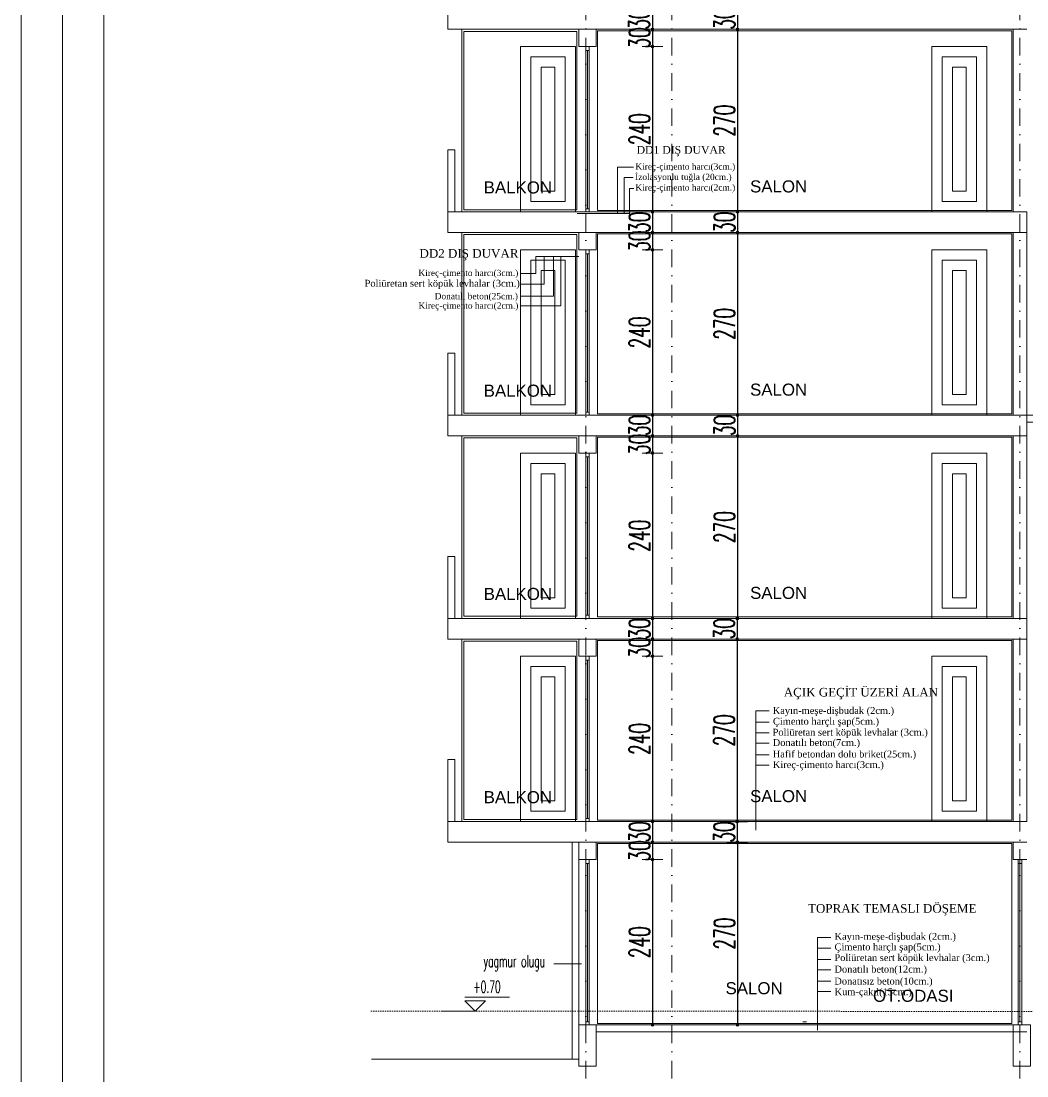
# Model space of a CAD drawing. Header units: millimetres. Extents: x -16104 to 67872, y -88009 to 12107.
# Drawn here: x -253 to 111.8, y 9811.5 to 10194.2 of the extents above; entities that cross this region are included whole.
import ezdxf

# ---------------------------------------------------------------- set-up
doc = ezdxf.new("R2010")
doc.units = ezdxf.units.MM
doc.linetypes.add('ACAD_ISO07W100', pattern=[3, 0, -3])
doc.linetypes.add('DASHDOTX2', pattern=[50.8, 25.4, -12.7, 0, -12.7])
doc.layers.get('0').update_dxf_attribs({"color": 241})
doc.layers.add('c05', color=32, linetype='Continuous', lineweight=13)
doc.layers.add('TARAMA', color=8, linetype='Continuous', lineweight=15)
doc.styles.add('DIM', font='Txttw.shx', dxfattribs={"width": 0.6})
doc.styles.add('OLCU', font='simplex.shx', dxfattribs={"width": 0.6, "height": 1400})
doc.styles.add('ÖLÇÜ', font='times.ttf', dxfattribs={"height": 15})
doc.dimstyles.new('50', dxfattribs={"dimscale": 0, "dimtxt": 30, "dimasz": 1, "dimexe": 0, "dimexo": 2, "dimgap": 4, "dimtad": 1, "dimdec": 0, "dimzin": 0, "dimdsep": 46, "dimtxsty": 'DIM', "dimblk1": 'DOT', "dimblk2": 'DOT', "dimsah": 1, "dimcen": 1.5, "dimdle": 3, "dimse1": 1, "dimse2": 1, "dimclrd": 256, "dimclre": 9, "dimclrt": 256, "dimadec": 0, "dimazin": 0, "dimtfac": 0.24, "dimtdec": 0, "dimtix": 1, "dimtmove": 2, "dimatfit": 3, "dimldrblk": 'DOT', "dimfxl": 0, "dimtolj": 1, "dimtzin": 15, "dimarcsym": 0})

# ---------------------------------------------------------------- blocks, each defined once
blk = doc.blocks.new('DOT')
for p, q in [((-2, 0), (0, 0)), ((0, 15), (0, -15)), ((2, 0), (0, 0))]:
    blk.add_line(p, q)
blk.add_circle((0, 0), 2)
blk = doc.blocks.new('*D3133')
at = {"layer": 'Defpoints', "color": 0, "transparency": 16777216}
for p in [(59056.2, 2445), (59056.2, 2415), (59056.2, 2415)]:
    blk.add_point(p, dxfattribs=at)
at = {"layer": 'TARAMA', "lineweight": -2, "transparency": 16777216}
for p, q in [((59056.2, 2446), (59056.2, 2447)), ((59056.2, 2445), (59056.2, 2415)), ((59056.2, 2414), (59056.2, 2413))]:
    blk.add_line(p, q, dxfattribs=at)
for p, rotation in [((59056.2, 2445), 270), ((59056.2, 2415), 90)]:
    blk.add_blockref('DOT', p, dxfattribs=dict(at, rotation=rotation))
at = {"layer": 'TARAMA', "transparency": 16777216, "insert": (59037.2, 2430), "char_height": 30, "attachment_point": 5, "rotation": 90, "style": 'DIM'}
blk.add_mtext('\\A1;30', dxfattribs=at)
blk = doc.blocks.new('*D3222')
at = {"layer": 'Defpoints', "color": 0, "transparency": 16777216}
for p in [(58974.6, 2415), (58974.6, 2390), (59056.4, 2390)]:
    blk.add_point(p, dxfattribs=at)
at = {"layer": 'TARAMA', "lineweight": -2, "transparency": 16777216}
for p, q in [((59056.4, 2416), (59056.4, 2417)), ((59056.4, 2415), (59056.4, 2390)), ((59056.4, 2389), (59056.4, 2388))]:
    blk.add_line(p, q, dxfattribs=at)
for p, rotation in [((59056.4, 2415), 270), ((59056.4, 2390), 90)]:
    blk.add_blockref('DOT', p, dxfattribs=dict(at, rotation=rotation))
at = {"layer": 'TARAMA', "transparency": 16777216, "insert": (59037.4, 2402.5), "char_height": 30, "attachment_point": 5, "rotation": 90, "style": 'DIM'}
blk.add_mtext('\\A1;30', dxfattribs=at)
blk = doc.blocks.new('*D3134')
at = {"layer": 'Defpoints', "color": 0, "transparency": 16777216}
for p in [(59054.4, 2390), (59054.4, 2150), (59056.4, 2150)]:
    blk.add_point(p, dxfattribs=at)
at = {"layer": 'TARAMA', "lineweight": -2, "transparency": 16777216}
blk.add_line((59056.4, 2389), (59056.4, 2151), dxfattribs=at)
for p, rotation in [((59056.4, 2390), 90), ((59056.4, 2150), 270)]:
    blk.add_blockref('DOT', p, dxfattribs=dict(at, rotation=rotation))
at = {"layer": 'TARAMA', "transparency": 16777216, "insert": (59037.4, 2270), "char_height": 30, "attachment_point": 5, "rotation": 90, "style": 'DIM'}
blk.add_mtext('\\A1;240', dxfattribs=at)
blk = doc.blocks.new('*D3135')
at = {"layer": 'Defpoints', "color": 0, "transparency": 16777216}
for p in [(59056.4, 2150), (59056.4, 2120), (59056.4, 2120)]:
    blk.add_point(p, dxfattribs=at)
at = {"layer": 'TARAMA', "lineweight": -2, "transparency": 16777216}
for p, q in [((59056.4, 2151), (59056.4, 2152)), ((59056.4, 2150), (59056.4, 2120)), ((59056.4, 2119), (59056.4, 2118))]:
    blk.add_line(p, q, dxfattribs=at)
for p, rotation in [((59056.4, 2150), 270), ((59056.4, 2120), 90)]:
    blk.add_blockref('DOT', p, dxfattribs=dict(at, rotation=rotation))
at = {"layer": 'TARAMA', "transparency": 16777216, "insert": (59037.4, 2135), "char_height": 30, "attachment_point": 5, "rotation": 90, "style": 'DIM'}
blk.add_mtext('\\A1;30', dxfattribs=at)
blk = doc.blocks.new('*D3223')
at = {"layer": 'Defpoints', "color": 0, "transparency": 16777216}
for p in [(58974.6, 2120), (58974.6, 2095), (59056.5, 2095)]:
    blk.add_point(p, dxfattribs=at)
at = {"layer": 'TARAMA', "lineweight": -2, "transparency": 16777216}
for p, q in [((59056.5, 2121), (59056.5, 2122)), ((59056.5, 2120), (59056.5, 2095)), ((59056.5, 2094), (59056.5, 2093))]:
    blk.add_line(p, q, dxfattribs=at)
for p, rotation in [((59056.5, 2120), 270), ((59056.5, 2095), 90)]:
    blk.add_blockref('DOT', p, dxfattribs=dict(at, rotation=rotation))
at = {"layer": 'TARAMA', "transparency": 16777216, "insert": (59037.5, 2107.5), "char_height": 30, "attachment_point": 5, "rotation": 90, "style": 'DIM'}
blk.add_mtext('\\A1;30', dxfattribs=at)
blk = doc.blocks.new('*D3136')
at = {"layer": 'Defpoints', "color": 0, "transparency": 16777216}
for p in [(59054.5, 2095), (59054.5, 1855), (59056.5, 1855)]:
    blk.add_point(p, dxfattribs=at)
at = {"layer": 'TARAMA', "lineweight": -2, "transparency": 16777216}
blk.add_line((59056.5, 2094), (59056.5, 1856), dxfattribs=at)
for p, rotation in [((59056.5, 2095), 90), ((59056.5, 1855), 270)]:
    blk.add_blockref('DOT', p, dxfattribs=dict(at, rotation=rotation))
at = {"layer": 'TARAMA', "transparency": 16777216, "insert": (59037.5, 1975), "char_height": 30, "attachment_point": 5, "rotation": 90, "style": 'DIM'}
blk.add_mtext('\\A1;240', dxfattribs=at)
blk = doc.blocks.new('*D3139')
at = {"layer": 'Defpoints', "color": 0, "transparency": 16777216}
for p in [(59056.4, 1855), (59056.4, 1825), (59056.4, 1825)]:
    blk.add_point(p, dxfattribs=at)
at = {"layer": 'TARAMA', "lineweight": -2, "transparency": 16777216}
for p, q in [((59056.4, 1856), (59056.4, 1857)), ((59056.4, 1855), (59056.4, 1825)), ((59056.4, 1824), (59056.4, 1823))]:
    blk.add_line(p, q, dxfattribs=at)
for p, rotation in [((59056.4, 1855), 270), ((59056.4, 1825), 90)]:
    blk.add_blockref('DOT', p, dxfattribs=dict(at, rotation=rotation))
at = {"layer": 'TARAMA', "transparency": 16777216, "insert": (59037.4, 1840), "char_height": 30, "attachment_point": 5, "rotation": 90, "style": 'DIM'}
blk.add_mtext('\\A1;30', dxfattribs=at)
blk = doc.blocks.new('*D3140')
at = {"layer": 'Defpoints', "color": 0, "transparency": 16777216}
for p in [(58974.6, 1825), (58974.6, 1800), (59056.5, 1800)]:
    blk.add_point(p, dxfattribs=at)
at = {"layer": 'TARAMA', "lineweight": -2, "transparency": 16777216}
for p, q in [((59056.5, 1826), (59056.5, 1827)), ((59056.5, 1825), (59056.5, 1800)), ((59056.5, 1799), (59056.5, 1798))]:
    blk.add_line(p, q, dxfattribs=at)
for p, rotation in [((59056.5, 1825), 270), ((59056.5, 1800), 90)]:
    blk.add_blockref('DOT', p, dxfattribs=dict(at, rotation=rotation))
at = {"layer": 'TARAMA', "transparency": 16777216, "insert": (59037.5, 1812.5), "char_height": 30, "attachment_point": 5, "rotation": 90, "style": 'DIM'}
blk.add_mtext('\\A1;30', dxfattribs=at)
blk = doc.blocks.new('*D3141')
at = {"layer": 'Defpoints', "color": 0, "transparency": 16777216}
for p in [(59054.5, 1800), (59054.5, 1560), (59056.5, 1560)]:
    blk.add_point(p, dxfattribs=at)
at = {"layer": 'TARAMA', "lineweight": -2, "transparency": 16777216}
blk.add_line((59056.5, 1799), (59056.5, 1561), dxfattribs=at)
for p, rotation in [((59056.5, 1800), 90), ((59056.5, 1560), 270)]:
    blk.add_blockref('DOT', p, dxfattribs=dict(at, rotation=rotation))
at = {"layer": 'TARAMA', "transparency": 16777216, "insert": (59037.5, 1680), "char_height": 30, "attachment_point": 5, "rotation": 90, "style": 'DIM'}
blk.add_mtext('\\A1;240', dxfattribs=at)
blk = doc.blocks.new('*D3142')
at = {"layer": 'Defpoints', "color": 0, "transparency": 16777216}
for p in [(59056.4, 1560), (59056.4, 1530), (59056.4, 1530)]:
    blk.add_point(p, dxfattribs=at)
at = {"layer": 'TARAMA', "lineweight": -2, "transparency": 16777216}
for p, q in [((59056.4, 1561), (59056.4, 1562)), ((59056.4, 1560), (59056.4, 1530)), ((59056.4, 1529), (59056.4, 1528))]:
    blk.add_line(p, q, dxfattribs=at)
for p, rotation in [((59056.4, 1560), 270), ((59056.4, 1530), 90)]:
    blk.add_blockref('DOT', p, dxfattribs=dict(at, rotation=rotation))
at = {"layer": 'TARAMA', "transparency": 16777216, "insert": (59037.4, 1545), "char_height": 30, "attachment_point": 5, "rotation": 90, "style": 'DIM'}
blk.add_mtext('\\A1;30', dxfattribs=at)
blk = doc.blocks.new('*D3143')
at = {"layer": 'Defpoints', "color": 0, "transparency": 16777216}
for p in [(58974.6, 1530), (58974.6, 1505), (59056.5, 1505)]:
    blk.add_point(p, dxfattribs=at)
at = {"layer": 'TARAMA', "lineweight": -2, "transparency": 16777216}
for p, q in [((59056.5, 1531), (59056.5, 1532)), ((59056.5, 1530), (59056.5, 1505)), ((59056.5, 1504), (59056.5, 1503))]:
    blk.add_line(p, q, dxfattribs=at)
for p, rotation in [((59056.5, 1530), 270), ((59056.5, 1505), 90)]:
    blk.add_blockref('DOT', p, dxfattribs=dict(at, rotation=rotation))
at = {"layer": 'TARAMA', "transparency": 16777216, "insert": (59037.5, 1517.5), "char_height": 30, "attachment_point": 5, "rotation": 90, "style": 'DIM'}
blk.add_mtext('\\A1;30', dxfattribs=at)
blk = doc.blocks.new('*D3144')
at = {"layer": 'Defpoints', "color": 0, "transparency": 16777216}
for p in [(59054.5, 1505), (59054.5, 1265), (59056.5, 1265)]:
    blk.add_point(p, dxfattribs=at)
at = {"layer": 'TARAMA', "lineweight": -2, "transparency": 16777216}
blk.add_line((59056.5, 1504), (59056.5, 1266), dxfattribs=at)
for p, rotation in [((59056.5, 1505), 90), ((59056.5, 1265), 270)]:
    blk.add_blockref('DOT', p, dxfattribs=dict(at, rotation=rotation))
at = {"layer": 'TARAMA', "transparency": 16777216, "insert": (59037.5, 1385), "char_height": 30, "attachment_point": 5, "rotation": 90, "style": 'DIM'}
blk.add_mtext('\\A1;240', dxfattribs=at)
blk = doc.blocks.new('*D3145')
at = {"layer": 'Defpoints', "color": 0, "transparency": 16777216}
for p in [(59056.4, 1265), (59056.4, 1235), (59056.4, 1235)]:
    blk.add_point(p, dxfattribs=at)
at = {"layer": 'TARAMA', "lineweight": -2, "transparency": 16777216}
for p, q in [((59056.4, 1266), (59056.4, 1267)), ((59056.4, 1265), (59056.4, 1235)), ((59056.4, 1234), (59056.4, 1233))]:
    blk.add_line(p, q, dxfattribs=at)
for p, rotation in [((59056.4, 1265), 270), ((59056.4, 1235), 90)]:
    blk.add_blockref('DOT', p, dxfattribs=dict(at, rotation=rotation))
at = {"layer": 'TARAMA', "transparency": 16777216, "insert": (59037.4, 1250), "char_height": 30, "attachment_point": 5, "rotation": 90, "style": 'DIM'}
blk.add_mtext('\\A1;30', dxfattribs=at)
blk = doc.blocks.new('*D3146')
at = {"layer": 'Defpoints', "color": 0, "transparency": 16777216}
for p in [(58974.6, 1235), (58974.6, 1210), (59056.5, 1210)]:
    blk.add_point(p, dxfattribs=at)
at = {"layer": 'TARAMA', "lineweight": -2, "transparency": 16777216}
for p, q in [((59056.5, 1236), (59056.5, 1237)), ((59056.5, 1235), (59056.5, 1210)), ((59056.5, 1209), (59056.5, 1208))]:
    blk.add_line(p, q, dxfattribs=at)
for p, rotation in [((59056.5, 1235), 270), ((59056.5, 1210), 90)]:
    blk.add_blockref('DOT', p, dxfattribs=dict(at, rotation=rotation))
at = {"layer": 'TARAMA', "transparency": 16777216, "insert": (59037.5, 1222.5), "char_height": 30, "attachment_point": 5, "rotation": 90, "style": 'DIM'}
blk.add_mtext('\\A1;30', dxfattribs=at)
blk = doc.blocks.new('*D3147')
at = {"layer": 'Defpoints', "color": 0, "transparency": 16777216}
for p in [(59054.5, 1210), (59054.5, 970), (59056.5, 970)]:
    blk.add_point(p, dxfattribs=at)
at = {"layer": 'TARAMA', "lineweight": -2, "transparency": 16777216}
blk.add_line((59056.5, 1209), (59056.5, 971), dxfattribs=at)
for p, rotation in [((59056.5, 1210), 90), ((59056.5, 970), 270)]:
    blk.add_blockref('DOT', p, dxfattribs=dict(at, rotation=rotation))
at = {"layer": 'TARAMA', "transparency": 16777216, "insert": (59037.5, 1090), "char_height": 30, "attachment_point": 5, "rotation": 90, "style": 'DIM'}
blk.add_mtext('\\A1;240', dxfattribs=at)
blk = doc.blocks.new('*D3163')
at = {"layer": 'Defpoints', "color": 0, "transparency": 16777216}
for p in [(59179.6, 2445), (59179.6, 2415), (59179.6, 2415)]:
    blk.add_point(p, dxfattribs=at)
at = {"layer": 'TARAMA', "lineweight": -2, "transparency": 16777216}
for p, q in [((59179.6, 2446), (59179.6, 2447)), ((59179.6, 2445), (59179.6, 2415)), ((59179.6, 2414), (59179.6, 2413))]:
    blk.add_line(p, q, dxfattribs=at)
for p, rotation in [((59179.6, 2445), 270), ((59179.6, 2415), 90)]:
    blk.add_blockref('DOT', p, dxfattribs=dict(at, rotation=rotation))
at = {"layer": 'TARAMA', "transparency": 16777216, "insert": (59160.6, 2430), "char_height": 30, "attachment_point": 5, "rotation": 90, "style": 'DIM'}
blk.add_mtext('\\A1;30', dxfattribs=at)
blk = doc.blocks.new('*D3164')
at = {"layer": 'Defpoints', "color": 0, "transparency": 16777216}
for p in [(59179.6, 2415), (59179.6, 2150), (59179.6, 2150)]:
    blk.add_point(p, dxfattribs=at)
at = {"layer": 'TARAMA', "lineweight": -2, "transparency": 16777216}
blk.add_line((59179.6, 2414), (59179.6, 2151), dxfattribs=at)
for p, rotation in [((59179.6, 2415), 90), ((59179.6, 2150), 270)]:
    blk.add_blockref('DOT', p, dxfattribs=dict(at, rotation=rotation))
at = {"layer": 'TARAMA', "transparency": 16777216, "insert": (59160.6, 2282.5), "char_height": 30, "attachment_point": 5, "rotation": 90, "style": 'DIM'}
blk.add_mtext('\\A1;270', dxfattribs=at)
blk = doc.blocks.new('*D3165')
at = {"layer": 'Defpoints', "color": 0, "transparency": 16777216}
for p in [(59179.6, 2150), (59179.6, 2120), (59179.6, 2120)]:
    blk.add_point(p, dxfattribs=at)
at = {"layer": 'TARAMA', "lineweight": -2, "transparency": 16777216}
for p, q in [((59179.6, 2151), (59179.6, 2152)), ((59179.6, 2150), (59179.6, 2120)), ((59179.6, 2119), (59179.6, 2118))]:
    blk.add_line(p, q, dxfattribs=at)
for p, rotation in [((59179.6, 2150), 270), ((59179.6, 2120), 90)]:
    blk.add_blockref('DOT', p, dxfattribs=dict(at, rotation=rotation))
at = {"layer": 'TARAMA', "transparency": 16777216, "insert": (59160.6, 2135), "char_height": 30, "attachment_point": 5, "rotation": 90, "style": 'DIM'}
blk.add_mtext('\\A1;30', dxfattribs=at)
blk = doc.blocks.new('*D3166')
at = {"layer": 'Defpoints', "color": 0, "transparency": 16777216}
for p in [(59179.6, 2120), (59179.6, 1855), (59179.6, 1855)]:
    blk.add_point(p, dxfattribs=at)
at = {"layer": 'TARAMA', "lineweight": -2, "transparency": 16777216}
blk.add_line((59179.6, 2119), (59179.6, 1856), dxfattribs=at)
for p, rotation in [((59179.6, 2120), 90), ((59179.6, 1855), 270)]:
    blk.add_blockref('DOT', p, dxfattribs=dict(at, rotation=rotation))
at = {"layer": 'TARAMA', "transparency": 16777216, "insert": (59160.6, 1987.5), "char_height": 30, "attachment_point": 5, "rotation": 90, "style": 'DIM'}
blk.add_mtext('\\A1;270', dxfattribs=at)
blk = doc.blocks.new('*D3167')
at = {"layer": 'Defpoints', "color": 0, "transparency": 16777216}
for p in [(59179.6, 1855), (59179.6, 1825), (59179.6, 1825)]:
    blk.add_point(p, dxfattribs=at)
at = {"layer": 'TARAMA', "lineweight": -2, "transparency": 16777216}
for p, q in [((59179.6, 1856), (59179.6, 1857)), ((59179.6, 1855), (59179.6, 1825)), ((59179.6, 1824), (59179.6, 1823))]:
    blk.add_line(p, q, dxfattribs=at)
for p, rotation in [((59179.6, 1855), 270), ((59179.6, 1825), 90)]:
    blk.add_blockref('DOT', p, dxfattribs=dict(at, rotation=rotation))
at = {"layer": 'TARAMA', "transparency": 16777216, "insert": (59160.6, 1840), "char_height": 30, "attachment_point": 5, "rotation": 90, "style": 'DIM'}
blk.add_mtext('\\A1;30', dxfattribs=at)
blk = doc.blocks.new('*D3168')
at = {"layer": 'Defpoints', "color": 0, "transparency": 16777216}
for p in [(59179.6, 1825), (59179.6, 1560), (59179.6, 1560)]:
    blk.add_point(p, dxfattribs=at)
at = {"layer": 'TARAMA', "lineweight": -2, "transparency": 16777216}
blk.add_line((59179.6, 1824), (59179.6, 1561), dxfattribs=at)
for p, rotation in [((59179.6, 1825), 90), ((59179.6, 1560), 270)]:
    blk.add_blockref('DOT', p, dxfattribs=dict(at, rotation=rotation))
at = {"layer": 'TARAMA', "transparency": 16777216, "insert": (59160.6, 1692.5), "char_height": 30, "attachment_point": 5, "rotation": 90, "style": 'DIM'}
blk.add_mtext('\\A1;270', dxfattribs=at)
blk = doc.blocks.new('*D3169')
at = {"layer": 'Defpoints', "color": 0, "transparency": 16777216}
for p in [(59179.2, 1559.9), (59179.2, 1529.9), (59179.2, 1529.9)]:
    blk.add_point(p, dxfattribs=at)
at = {"layer": 'TARAMA', "lineweight": -2, "transparency": 16777216}
for p, q in [((59179.2, 1560.9), (59179.2, 1561.9)), ((59179.2, 1559.9), (59179.2, 1529.9)), ((59179.2, 1528.9), (59179.2, 1527.9))]:
    blk.add_line(p, q, dxfattribs=at)
for p, rotation in [((59179.2, 1559.9), 270), ((59179.2, 1529.9), 90)]:
    blk.add_blockref('DOT', p, dxfattribs=dict(at, rotation=rotation))
at = {"layer": 'TARAMA', "transparency": 16777216, "insert": (59160.2, 1544.9), "char_height": 30, "attachment_point": 5, "rotation": 90, "style": 'DIM'}
blk.add_mtext('\\A1;30', dxfattribs=at)
blk = doc.blocks.new('*D3170')
at = {"layer": 'Defpoints', "color": 0, "transparency": 16777216}
for p in [(59179.6, 1530), (59179.2, 1264.9), (59179.2, 1264.9)]:
    blk.add_point(p, dxfattribs=at)
at = {"layer": 'TARAMA', "lineweight": -2, "transparency": 16777216}
blk.add_line((59179.2, 1529), (59179.2, 1265.9), dxfattribs=at)
for p, rotation in [((59179.2, 1530), 90), ((59179.2, 1264.9), 270)]:
    blk.add_blockref('DOT', p, dxfattribs=dict(at, rotation=rotation))
at = {"layer": 'TARAMA', "transparency": 16777216, "insert": (59160.2, 1397.5), "char_height": 30, "attachment_point": 5, "rotation": 90, "style": 'DIM'}
blk.add_mtext('\\A1;270', dxfattribs=at)
blk = doc.blocks.new('*D3171')
at = {"layer": 'Defpoints', "color": 0, "transparency": 16777216}
for p in [(59179.2, 1264.9), (59179.2, 1234.9), (59179.2, 1234.9)]:
    blk.add_point(p, dxfattribs=at)
at = {"layer": 'TARAMA', "lineweight": -2, "transparency": 16777216}
for p, q in [((59179.2, 1265.9), (59179.2, 1266.9)), ((59179.2, 1264.9), (59179.2, 1234.9)), ((59179.2, 1233.9), (59179.2, 1232.9))]:
    blk.add_line(p, q, dxfattribs=at)
for p, rotation in [((59179.2, 1264.9), 270), ((59179.2, 1234.9), 90)]:
    blk.add_blockref('DOT', p, dxfattribs=dict(at, rotation=rotation))
at = {"layer": 'TARAMA', "transparency": 16777216, "insert": (59160.2, 1249.9), "char_height": 30, "attachment_point": 5, "rotation": 90, "style": 'DIM'}
blk.add_mtext('\\A1;30', dxfattribs=at)
blk = doc.blocks.new('*D3172')
at = {"layer": 'Defpoints', "color": 0, "transparency": 16777216}
for p in [(59179.2, 1235), (59179.2, 970), (59179.7, 970)]:
    blk.add_point(p, dxfattribs=at)
at = {"layer": 'TARAMA', "lineweight": -2, "transparency": 16777216}
blk.add_line((59179.7, 1234), (59179.7, 971), dxfattribs=at)
for p, rotation in [((59179.7, 1235), 90), ((59179.7, 970), 270)]:
    blk.add_blockref('DOT', p, dxfattribs=dict(at, rotation=rotation))
at = {"layer": 'TARAMA', "transparency": 16777216, "insert": (59160.7, 1102.5), "char_height": 30, "attachment_point": 5, "rotation": 90, "style": 'DIM'}
blk.add_mtext('\\A1;270', dxfattribs=at)
blk = doc.blocks.new('UYH')
at = {"layer": 'TARAMA', "linetype": 'DASHDOTX2'}
for p, q in [((58959.6, 3426.5), (58959.6, 617)), ((59084.6, 3426.5), (59084.6, 617)), ((59589.6, 3426.5), (59589.6, 617))]:
    blk.add_line(p, q, dxfattribs=at)
at = {"layer": 'TARAMA'}
for p, q in [((58759.6, 2535), (58759.6, 2415)), ((58759.6, 2415), (59599.6, 2415)), ((58779.6, 2415), (58779.6, 2150)), ((58949.6, 2415), (58949.6, 2390)), ((58974.6, 2415), (58974.6, 2390)), ((59579.6, 2415), (59579.6, 2150)), ((58949.6, 2390), (58974.6, 2390)), ((58959.6, 2390), (58959.6, 2150)), ((58964.6, 2390), (58964.6, 2150)), ((58959.6, 2384.3), (58964.6, 2384.3)), ((58962.1, 2384.3), (58962.1, 2154.5)), ((58759.6, 2240), (58769.6, 2240)), ((58759.6, 2240), (58759.6, 2150)), ((58759.6, 2240), (58759.6, 2120)), ((58769.6, 2240), (58769.6, 2150)), ((59005.8, 2215.1), (59028.8, 2215.1)), ((59005.8, 2147.5), (59005.8, 2215.1)), ((59015.2, 2199.7), (59028.5, 2199.7)), ((59015.2, 2147.5), (59015.2, 2199.7)), ((59023.1, 2184.1), (59029.4, 2184.1)), ((59023.1, 2147.5), (59023.1, 2184.1)), ((58949.6, 2150), (58759.6, 2150)), ((59023.1, 2147.5), (58946.9, 2147.5)), ((58949.6, 2150), (59599.6, 2150)), ((58964.6, 2154.5), (58959.6, 2154.5)), ((59599.6, 2150), (59599.6, 1855)), ((58759.6, 2120), (59599.6, 2120)), ((58779.6, 2120), (58779.6, 1855)), ((58949.6, 2120), (58949.6, 2095)), ((58974.6, 2120), (58974.6, 2095)), ((59579.6, 2120), (59579.6, 1855)), ((58949.6, 2085.4), (58887.1, 2085.4)), ((58887.1, 2085.4), (58887.1, 2060.5)), ((58899.2, 2085.4), (58899.2, 2045)), ((58923.3, 2085.4), (58923.3, 2013.6)), ((58949.6, 2095), (58974.6, 2095)), ((58959.6, 2095), (58959.6, 1855)), ((58959.6, 2089.3), (58964.6, 2089.3)), ((58962.1, 2089.3), (58962.1, 1859.5)), ((58964.6, 2095), (58964.6, 1855)), ((58887.1, 2060.5), (58864.9, 2060.5)), ((58899.2, 2045), (58864.8, 2045)), ((58923.3, 2013.6), (58864.9, 2013.6)), ((58759.6, 1945), (58769.6, 1945)), ((58759.6, 1945), (58759.6, 1855)), ((58759.6, 1945), (58759.6, 1825)), ((58769.6, 1945), (58769.6, 1855)), ((58949.6, 1855), (58759.6, 1855)), ((58949.6, 1855), (59599.6, 1855)), ((58964.6, 1859.5), (58959.6, 1859.5)), ((59599.6, 1855), (59599.6, 1560)), ((59599.6, 1855), (59719.6, 1855)), ((59599.6, 1845), (59719.4, 1845)), ((58759.6, 1825), (59599.6, 1825)), ((58779.6, 1825), (58779.6, 1560)), ((58949.6, 1825), (58949.6, 1800)), ((58974.6, 1825), (58974.6, 1800)), ((59579.6, 1825), (59579.6, 1560)), ((58949.6, 1800), (58974.6, 1800)), ((58959.6, 1800), (58959.6, 1560)), ((58959.6, 1794.3), (58964.6, 1794.3)), ((58962.1, 1794.3), (58962.1, 1564.5)), ((58964.6, 1800), (58964.6, 1560)), ((58759.6, 1650), (58769.6, 1650)), ((58759.6, 1650), (58759.6, 1560)), ((58759.6, 1650), (58759.6, 1530)), ((58769.6, 1650), (58769.6, 1560)), ((58964.6, 1564.5), (58959.6, 1564.5)), ((58949.6, 1560), (58759.6, 1560)), ((58949.6, 1560), (59599.6, 1560)), ((59599.6, 1560), (59599.6, 1265)), ((58759.6, 1530), (59599.6, 1530)), ((58779.6, 1530), (58779.6, 1265)), ((58949.6, 1530), (58949.6, 1505)), ((58974.6, 1530), (58974.6, 1505)), ((59579.6, 1530), (59579.6, 1265)), ((58949.6, 1505), (58974.6, 1505)), ((58959.6, 1505), (58959.6, 1265)), ((58964.6, 1505), (58964.6, 1265)), ((58959.6, 1499.3), (58964.6, 1499.3)), ((58962.1, 1499.3), (58962.1, 1269.5)), ((59206.2, 1425.6), (59206.2, 1252.8)), ((59225.4, 1425.6), (59206.2, 1425.6)), ((59225.4, 1409.4), (59206.2, 1409.4)), ((59225.4, 1394), (59206.2, 1394)), ((59225.4, 1378.7), (59206.2, 1378.7)), ((58759.6, 1355), (58769.6, 1355)), ((58759.6, 1355), (58759.6, 1265)), ((58759.6, 1355), (58759.6, 1235)), ((58769.6, 1355), (58769.6, 1265)), ((59225.4, 1361.7), (59206.2, 1361.7)), ((59225.4, 1346.9), (59206.2, 1346.9)), ((58759.6, 1265), (59599.6, 1265)), ((58949.6, 1265), (59599.6, 1265)), ((58959.6, 1269.5), (58964.6, 1269.5)), ((58759.6, 1235), (59599.6, 1235)), ((58949.6, 1235), (58949.6, 1210)), ((58949.6, 970), (58949.6, 1235)), ((58974.6, 1235), (58974.6, 1210)), ((59579.6, 1235), (59579.6, 1210)), ((58974.6, 1210), (58949.6, 1210)), ((58959.6, 1210), (58959.6, 970)), ((58964.6, 1210), (58964.6, 970)), ((59599.6, 1210), (59579.6, 1210)), ((59587.1, 1210), (59587.1, 970)), ((59592.1, 1210), (59592.1, 970)), ((58959.6, 1204.3), (58964.6, 1204.3)), ((58962.1, 1204.3), (58962.1, 974.5)), ((59587.1, 1204.3), (59592.1, 1204.3)), ((59589.6, 1204.3), (59589.6, 974.5)), ((59315, 1096.7), (59295.8, 1096.7)), ((59295.8, 1096.7), (59295.8, 962.2)), ((59315, 1081.4), (59295.8, 1081.4)), ((59315, 1065.1), (59295.8, 1065.1)), ((59315, 1049.8), (59295.8, 1049.8)), ((59315, 1033.4), (59295.8, 1033.4)), ((59315, 1018.6), (59295.8, 1018.6)), ((58949.6, 970), (59599.6, 970)), ((58959.6, 974.5), (58964.6, 974.5)), ((58974.6, 970), (59579.6, 970)), ((59274.6, 974.5), (59279.6, 974.5)), ((59579.6, 960), (59579.6, 970)), ((59587.1, 974.5), (59592.1, 974.5)), ((58974.6, 960), (59599.6, 960)), ((58648.5, 920), (58949.6, 920))]:
    blk.add_line(p, q, dxfattribs=at)
at = {"layer": 'TARAMA', "ltscale": 0.01}
for p, q in [((58939.6, 1235), (58939.6, 920)), ((58953.5, 1058.8), (58913.4, 1058.8)), ((58784.1, 1010), (58849.1, 1010)), ((58799.1, 990), (58784.1, 1005)), ((58784.1, 1005), (58814.1, 1005)), ((58799.1, 990), (58814.1, 1005)), ((58799.1, 990), (58749.7, 990))]:
    blk.add_line(p, q, dxfattribs=at)
at = {"layer": 'TARAMA', "linetype": 'ACAD_ISO07W100'}
for p, q in [((58648.5, 990), (58949.6, 990)), ((58949.6, 990), (60999.6, 988))]:
    blk.add_line(p, q, dxfattribs=at)
at = {"layer": 'TARAMA'}
for points in [[(58946.6, 2412), (58782.6, 2412), (58782.6, 2153), (58946.6, 2153)], [(58946.6, 2412), (58946.6, 2390), (58946.6, 2153)], [(58864.6, 2390), (58944.6, 2390), (58944.6, 2150), (58864.6, 2150), (58864.6, 2390)], [(59461.6, 2390), (59541.6, 2390), (59541.6, 2150), (59461.6, 2150), (59461.6, 2390)], [(58946.6, 2117), (58782.6, 2117), (58782.6, 1858), (58946.6, 1858)], [(58946.6, 2117), (58946.6, 2095), (58946.6, 1858)], [(58864.6, 2095), (58944.6, 2095), (58944.6, 1855), (58864.6, 1855), (58864.6, 2095)], [(58912.5, 2085.4), (58912.5, 2027.7), (58864.8, 2027.7)], [(59461.6, 2095), (59541.6, 2095), (59541.6, 1855), (59461.6, 1855), (59461.6, 2095)], [(58946.6, 1822), (58782.6, 1822), (58782.6, 1563), (58946.6, 1563)], [(58946.6, 1822), (58946.6, 1800), (58946.6, 1563)], [(58864.6, 1800), (58944.6, 1800), (58944.6, 1560), (58864.6, 1560), (58864.6, 1800)], [(59461.6, 1800), (59541.6, 1800), (59541.6, 1560), (59461.6, 1560), (59461.6, 1800)], [(58946.6, 1527), (58782.6, 1527), (58782.6, 1268), (58946.6, 1268)], [(58946.6, 1527), (58946.6, 1505), (58946.6, 1268)], [(58864.6, 1505), (58944.6, 1505), (58944.6, 1265), (58864.6, 1265), (58864.6, 1505)], [(59461.6, 1505), (59541.6, 1505), (59541.6, 1265), (59461.6, 1265), (59461.6, 1505)], [(58949.6, 970), (58949.6, 910), (58974.6, 910), (58974.6, 970), (58949.6, 970)], [(59579.6, 970), (59579.6, 910), (59604.6, 910), (59604.6, 970), (59579.6, 970)]]:
    blk.add_lwpolyline(points, dxfattribs=at)
for points in [[(59577.6, 2413), (58976.6, 2413), (58976.6, 2152), (59577.6, 2152)], [(58879.6, 2375), (58929.6, 2375), (58929.6, 2165), (58879.6, 2165)], [(59476.6, 2375), (59526.6, 2375), (59526.6, 2165), (59476.6, 2165)], [(58894.6, 2360), (58914.6, 2360), (58914.6, 2180), (58894.6, 2180)], [(59491.6, 2360), (59511.6, 2360), (59511.6, 2180), (59491.6, 2180)], [(59577.6, 2118), (58976.6, 2118), (58976.6, 1857), (59577.6, 1857)], [(58879.6, 2080), (58929.6, 2080), (58929.6, 1870), (58879.6, 1870)], [(59476.6, 2080), (59526.6, 2080), (59526.6, 1870), (59476.6, 1870)], [(58894.6, 2065), (58914.6, 2065), (58914.6, 1885), (58894.6, 1885)], [(59491.6, 2065), (59511.6, 2065), (59511.6, 1885), (59491.6, 1885)], [(59577.6, 1823), (58976.6, 1823), (58976.6, 1562), (59577.6, 1562)], [(58879.6, 1785), (58929.6, 1785), (58929.6, 1575), (58879.6, 1575)], [(59476.6, 1785), (59526.6, 1785), (59526.6, 1575), (59476.6, 1575)], [(58894.6, 1770), (58914.6, 1770), (58914.6, 1590), (58894.6, 1590)], [(59491.6, 1770), (59511.6, 1770), (59511.6, 1590), (59491.6, 1590)], [(59577.6, 1528), (58976.6, 1528), (58976.6, 1267), (59577.6, 1267)], [(58879.6, 1490), (58929.6, 1490), (58929.6, 1280), (58879.6, 1280)], [(59476.6, 1490), (59526.6, 1490), (59526.6, 1280), (59476.6, 1280)], [(58894.6, 1475), (58914.6, 1475), (58914.6, 1295), (58894.6, 1295)], [(59491.6, 1475), (59511.6, 1475), (59511.6, 1295), (59491.6, 1295)], [(59577.6, 1233), (58976.6, 1233), (58976.6, 972), (59577.6, 972), (59577.6, 1210)]]:
    blk.add_lwpolyline(points, close=True, dxfattribs=at)
at = {"layer": 'TARAMA', "style": 'ÖLÇÜ'}
for s, height, p in [('DD1 DIŞ DUVAR', 11.25, (59033.3, 2234.4)), ('DD2 DIŞ DUVAR', 12.5, (58718.2, 2083.5)), ('AÇIK GEÇİT ÜZERİ ALAN', 12.5, (59246.8, 1446.6)), ('TOPRAK TEMASLI DÖŞEME', 12.5, (59282, 1132.8))]:
    blk.add_text(s, height=height, dxfattribs=at).set_placement(p)
at = {"layer": 'TARAMA', "ltscale": 0.8, "style": 'ÖLÇÜ'}
for s, height, p in [('Kireç-çimento harcı(3cm.)', 9, (59031.5, 2211.4)), ('İzolasyonlu tuğla (20cm.)', 9, (59031.1, 2196.3)), ('Kireç-çimento harcı(2cm.)', 9, (59031.5, 2181)), ('Poliüretan sert köpük levhalar (3cm.)', 10, (58638.6, 2041.4)), ('Kireç-çimento harcı(3cm.)', 9, (58716.7, 2056.9)), ('Donatılı beton(25cm.)', 9, (58740.3, 2023.2)), ('Kireç-çimento harcı(2cm.)', 9, (58716.8, 2009.5)), ('Kayın-meşe-dişbudak (2cm.)', 10, (59230.8, 1421.3)), ('Çimento harçlı şap(5cm.)', 10, (59231.1, 1405.7)), ('Poliüretan sert köpük levhalar (3cm.)', 10, (59230.6, 1389.8)), ('Donatılı beton(7cm.)', 10, (59230.8, 1374.8)), ('Hafif betondan dolu briket(25cm.)', 10, (59230.8, 1358.1)), ('Kireç-çimento harcı(3cm.)', 10, (59231, 1342.7)), ('Kayın-meşe-dişbudak (2cm.)', 10, (59320.5, 1093.5)), ('Çimento harçlı şap(5cm.)', 10, (59320.5, 1078.2)), ('Poliüretan sert köpük levhalar (3cm.)', 10, (59320.3, 1062.6)), ('Donatılı beton(12cm.)', 10, (59320.4, 1045.9)), ('Donatısız beton(10cm.)', 10, (59320.2, 1028.5)), ('Kum-çakıl(15cm.)', 10, (59320.6, 1013))]:
    blk.add_text(s, height=height, dxfattribs=at).set_placement(p)
at = {"layer": 'TARAMA', "ltscale": 0.01, "style": 'OLCU', "width": 0.55}
for s, p in [('yagmur olugu', (58811.3, 1053.8)), ('+0.70', (58796.3, 1016.5))]:
    blk.add_text(s, height=17.5, dxfattribs=at).set_placement(p)
at = {"layer": 'TARAMA', "char_height": 17.5, "width": 1076.841, "attachment_point": 9}
for s, insert in [('{\\fArial|b0|i0|c162|p34;BALKON}', (58910.6, 2176.5)), ('{\\fArial|b0|i0|c162|p34;SALON}', (59280.8, 2178)), ('{\\fArial|b0|i0|c162|p34;BALKON}', (58910.6, 1881.5)), ('{\\fArial|b0|i0|c162|p34;SALON}', (59280.8, 1883)), ('{\\fArial|b0|i0|c162|p34;BALKON}', (58910.6, 1586.5)), ('{\\fArial|b0|i0|c162|p34;SALON}', (59280.8, 1588)), ('{\\fArial|b0|i0|c162|p34;BALKON}', (58910.6, 1291.5)), ('{\\fArial|b0|i0|c162|p34;SALON}', (59280.8, 1293)), ('{\\fArial|b0|i0|c162|p34;SALON}', (59245.2, 1014.2)), ('{\\fArial|b0|i0|c162|p34;OT.ODASI}', (59493.1, 1003.2))]:
    blk.add_mtext(s, dxfattribs=dict(at, insert=insert))
at = {"layer": 'TARAMA'}
for base, p1, p2, picture, middle in [((59056.2, 2415), (59056.2, 2445), (59056.2, 2415), '*D3133', (59037.2, 2430)), ((59179.6, 2415), (59179.6, 2445), (59179.6, 2415), '*D3163', (59160.6, 2430)), ((59056.4, 2150), (59054.4, 2390), (59054.4, 2150), '*D3134', (59037.4, 2270)), ((59056.4, 2120), (59056.4, 2150), (59056.4, 2120), '*D3135', (59037.4, 2135)), ((59179.6, 2120), (59179.6, 2150), (59179.6, 2120), '*D3165', (59160.6, 2135)), ((59056.5, 1855), (59054.5, 2095), (59054.5, 1855), '*D3136', (59037.5, 1975)), ((59056.4, 1825), (59056.4, 1855), (59056.4, 1825), '*D3139', (59037.4, 1840)), ((59179.6, 1825), (59179.6, 1855), (59179.6, 1825), '*D3167', (59160.6, 1840)), ((59056.5, 1560), (59054.5, 1800), (59054.5, 1560), '*D3141', (59037.5, 1680)), ((59056.4, 1530), (59056.4, 1560), (59056.4, 1530), '*D3142', (59037.4, 1545)), ((59179.2, 1529.9), (59179.2, 1559.9), (59179.2, 1529.9), '*D3169', (59160.2, 1544.9)), ((59056.5, 1265), (59054.5, 1505), (59054.5, 1265), '*D3144', (59037.5, 1385)), ((59056.4, 1235), (59056.4, 1265), (59056.4, 1235), '*D3145', (59037.4, 1250)), ((59179.2, 1234.9), (59179.2, 1264.9), (59179.2, 1234.9), '*D3171', (59160.2, 1249.9)), ((59056.5, 970), (59054.5, 1210), (59054.5, 970), '*D3147', (59037.5, 1090))]:
    dim = blk.add_linear_dim(base=base, p1=p1, p2=p2, angle=90, dimstyle='50', override={"dimscale": 1}, dxfattribs=at)
    dim.commit()
    dim.dimension.update_dxf_attribs({"geometry": picture, "text_midpoint": middle})
for base, p1, p2, text, picture, middle in [((59056.4, 2390), (58974.6, 2415), (58974.6, 2390), '30', '*D3222', (59037.4, 2402.5)), ((59179.6, 2150), (59179.6, 2415), (59179.6, 2150), '270', '*D3164', (59160.6, 2282.5)), ((59056.5, 2095), (58974.6, 2120), (58974.6, 2095), '30', '*D3223', (59037.5, 2107.5)), ((59179.6, 1855), (59179.6, 2120), (59179.6, 1855), '270', '*D3166', (59160.6, 1987.5)), ((59056.5, 1800), (58974.6, 1825), (58974.6, 1800), '30', '*D3140', (59037.5, 1812.5)), ((59179.6, 1560), (59179.6, 1825), (59179.6, 1560), '270', '*D3168', (59160.6, 1692.5)), ((59056.5, 1505), (58974.6, 1530), (58974.6, 1505), '30', '*D3143', (59037.5, 1517.5)), ((59179.2, 1264.9), (59179.6, 1530), (59179.2, 1264.9), '270', '*D3170', (59160.2, 1397.5)), ((59056.5, 1210), (58974.6, 1235), (58974.6, 1210), '30', '*D3146', (59037.5, 1222.5)), ((59179.7, 970), (59179.2, 1235), (59179.2, 970), '270', '*D3172', (59160.7, 1102.5))]:
    dim = blk.add_linear_dim(base=base, p1=p1, p2=p2, angle=90, text=text, dimstyle='50', override={"dimscale": 1}, dxfattribs=at)
    dim.commit()
    dim.dimension.update_dxf_attribs({"geometry": picture, "text_midpoint": middle})

msp = doc.modelspace()

# ---------------------------------------------------------------- linework, layer by layer
at = {"layer": 'c05'}
for points in [[(6601.02, 8934.8), (6601.02, 8729.34), (-253.01, 8729.34), (-253.01, 12107.12), (6590.6, 12107.12), (6590.6, 10246.25)], [(6586.02, 8934.8), (6586.02, 8744.34), (-238.01, 8744.34), (-238.01, 12092.12), (6575.6, 12092.12), (6575.6, 10246.25)], [(6571.02, 8934.8), (6571.02, 8759.34), (-223.01, 8759.34), (-223.01, 12077.12), (6560.6, 12077.12), (6560.6, 10246.25)]]:
    msp.add_lwpolyline(points, dxfattribs=at)

# ---------------------------------------------------------------- block references
at = {"xscale": 0.25, "yscale": 0.25, "zscale": 0.25}
msp.add_blockref('UYH', (-14788.06, 9587.5), dxfattribs=at)

doc.saveas('drawing.dxf')
